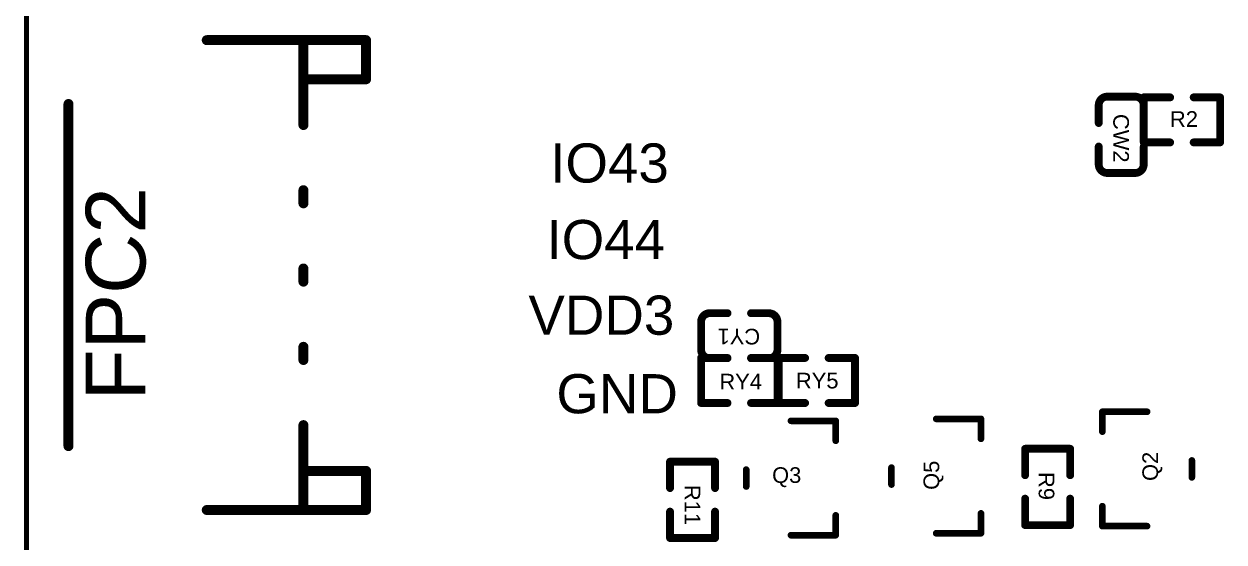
# Model space of a CAD drawing. Header units: millimetres. Extents: x 75.7 to 126.2, y 35 to 114.6.
# Drawn here: x 75.69 to 106.33, y 60.19 to 73.42 of the extents above; entities that cross this region are included whole.
import ezdxf

# ---------------------------------------------------------------- set-up
doc = ezdxf.new("R2010")
doc.units = ezdxf.units.MM
doc.layers.add('KeepOutLayer', color=6, linetype='Continuous')
doc.layers.add('TopOverlay', color=2, linetype='Continuous')
doc.styles.add('Arial', font='arial.ttf', dxfattribs={"height": 0.2})

# ---------------------------------------------------------------- blocks, each defined once
blk = doc.blocks.new('LC_0402_R_31')
at = {"layer": 'TopOverlay', "const_width": 0.2}
for points in [[(-0.975, -0.575), (-0.975, 0.575)], [(-0.3, 0.575), (-0.975, 0.575)], [(0.975, 0.575), (0.3, 0.575)], [(0.975, -0.575), (0.975, 0.575)], [(-0.3, -0.575), (-0.975, -0.575)], [(0.975, -0.575), (0.3, -0.575)]]:
    blk.add_lwpolyline(points, dxfattribs=at)
at = {"layer": 'TopOverlay', "const_width": 0.1}
for points in [[(-1.025, 0.575, 1), (-0.925, 0.575, 1)], [(-1.025, 0.575, 1), (-0.925, 0.575, 1)], [(-0.35, 0.575, 1), (-0.25, 0.575, 1)], [(0.25, 0.575, 1), (0.35, 0.575, 1)], [(0.925, 0.575, 1), (1.025, 0.575, 1)], [(0.925, 0.575, 1), (1.025, 0.575, 1)], [(-1.025, -0.575, 1), (-0.925, -0.575, 1)], [(-1.025, -0.575, 1), (-0.925, -0.575, 1)], [(-0.35, -0.575, 1), (-0.25, -0.575, 1)], [(0.25, -0.575, 1), (0.35, -0.575, 1)], [(0.925, -0.575, 1), (1.025, -0.575, 1)], [(0.925, -0.575, 1), (1.025, -0.575, 1)]]:
    blk.add_lwpolyline(points, format="xyb", close=True, dxfattribs=at)
blk = doc.blocks.new('LC_0402_R_33')
at = {"layer": 'TopOverlay', "const_width": 0.2}
for points in [[(-0.975, -0.575), (-0.975, 0.575)], [(-0.3, 0.575), (-0.975, 0.575)], [(0.975, 0.575), (0.3, 0.575)], [(0.975, -0.575), (0.975, 0.575)], [(-0.3, -0.575), (-0.975, -0.575)], [(0.975, -0.575), (0.3, -0.575)]]:
    blk.add_lwpolyline(points, dxfattribs=at)
at = {"layer": 'TopOverlay', "const_width": 0.1}
for points in [[(-1.025, 0.575, 1), (-0.925, 0.575, 1)], [(-1.025, 0.575, 1), (-0.925, 0.575, 1)], [(-0.35, 0.575, 1), (-0.25, 0.575, 1)], [(0.25, 0.575, 1), (0.35, 0.575, 1)], [(0.925, 0.575, 1), (1.025, 0.575, 1)], [(0.925, 0.575, 1), (1.025, 0.575, 1)], [(-1.025, -0.575, 1), (-0.925, -0.575, 1)], [(-1.025, -0.575, 1), (-0.925, -0.575, 1)], [(-0.35, -0.575, 1), (-0.25, -0.575, 1)], [(0.25, -0.575, 1), (0.35, -0.575, 1)], [(0.925, -0.575, 1), (1.025, -0.575, 1)], [(0.925, -0.575, 1), (1.025, -0.575, 1)]]:
    blk.add_lwpolyline(points, format="xyb", close=True, dxfattribs=at)
blk = doc.blocks.new('LC_0402_R_39')
at = {"layer": 'TopOverlay', "const_width": 0.2}
for points in [[(-0.975, -0.575), (-0.975, 0.575)], [(-0.975, 0.575), (-0.3, 0.575)], [(0.3, 0.575), (0.975, 0.575)], [(0.975, -0.575), (0.975, 0.575)], [(-0.975, -0.575), (-0.3, -0.575)], [(0.3, -0.575), (0.975, -0.575)]]:
    blk.add_lwpolyline(points, dxfattribs=at)
at = {"layer": 'TopOverlay', "const_width": 0.1}
for points in [[(-1.025, 0.575, 1), (-0.925, 0.575, 1)], [(-1.025, 0.575, 1), (-0.925, 0.575, 1)], [(-0.35, 0.575, 1), (-0.25, 0.575, 1)], [(0.25, 0.575, 1), (0.35, 0.575, 1)], [(0.925, 0.575, 1), (1.025, 0.575, 1)], [(0.925, 0.575, 1), (1.025, 0.575, 1)], [(-1.025, -0.575, 1), (-0.925, -0.575, 1)], [(-1.025, -0.575, 1), (-0.925, -0.575, 1)], [(-0.35, -0.575, 1), (-0.25, -0.575, 1)], [(0.25, -0.575, 1), (0.35, -0.575, 1)], [(0.925, -0.575, 1), (1.025, -0.575, 1)], [(0.925, -0.575, 1), (1.025, -0.575, 1)]]:
    blk.add_lwpolyline(points, format="xyb", close=True, dxfattribs=at)
blk = doc.blocks.new('SOT_23___GDS_41')
at = {"layer": 'TopOverlay', "const_width": 0.17}
for points in [[(-1.458, 0), (-1.458, 1.143)], [(-0.95, 1.143), (-1.458, 1.143)], [(1.463, 1.143), (0.955, 1.143)], [(1.463, 0), (1.463, 1.143)], [(0.218, -1.143), (-0.213, -1.143)]]:
    blk.add_lwpolyline(points, dxfattribs=at)
at = {"layer": 'TopOverlay', "const_width": 0.085}
for points in [[(-1.501, 1.143, 1), (-1.416, 1.143, 1)], [(-1.501, 1.143, 1), (-1.416, 1.143, 1)], [(-0.993, 1.143, 1), (-0.908, 1.143, 1)], [(0.912, 1.143, 1), (0.997, 1.143, 1)], [(1.42, 1.143, 1), (1.505, 1.143, 1)], [(1.42, 1.143, 1), (1.505, 1.143, 1)], [(-1.501, 0, 1), (-1.416, 0, 1)], [(1.42, 0, 1), (1.505, 0, 1)], [(-0.256, -1.143, 1), (-0.171, -1.143, 1)], [(0.176, -1.143, 1), (0.261, -1.143, 1)]]:
    blk.add_lwpolyline(points, format="xyb", close=True, dxfattribs=at)
blk = doc.blocks.new('SOT_23___GDS_43')
at = {"layer": 'TopOverlay', "const_width": 0.17}
for points in [[(-1.458, 0), (-1.458, 1.143)], [(-0.95, 1.143), (-1.458, 1.143)], [(1.463, 1.143), (0.955, 1.143)], [(1.463, 0), (1.463, 1.143)], [(0.218, -1.143), (-0.213, -1.143)]]:
    blk.add_lwpolyline(points, dxfattribs=at)
at = {"layer": 'TopOverlay', "const_width": 0.085}
for points in [[(-1.501, 1.143, 1), (-1.416, 1.143, 1)], [(-1.501, 1.143, 1), (-1.416, 1.143, 1)], [(-0.993, 1.143, 1), (-0.908, 1.143, 1)], [(0.912, 1.143, 1), (0.997, 1.143, 1)], [(1.42, 1.143, 1), (1.505, 1.143, 1)], [(1.42, 1.143, 1), (1.505, 1.143, 1)], [(-1.501, 0, 1), (-1.416, 0, 1)], [(1.42, 0, 1), (1.505, 0, 1)], [(-0.256, -1.143, 1), (-0.171, -1.143, 1)], [(0.176, -1.143, 1), (0.261, -1.143, 1)]]:
    blk.add_lwpolyline(points, format="xyb", close=True, dxfattribs=at)
blk = doc.blocks.new('SOT_23___BCE_44')
at = {"layer": 'TopOverlay', "const_width": 0.17}
for points in [[(-1.458, 1.143), (-0.95, 1.143)], [(-1.458, 1.143), (-1.458, 0)], [(0.955, 1.143), (1.463, 1.143)], [(1.463, 1.143), (1.463, 0)], [(-0.213, -1.143), (0.218, -1.143)]]:
    blk.add_lwpolyline(points, dxfattribs=at)
at = {"layer": 'TopOverlay', "const_width": 0.085}
for points in [[(-1.501, 1.143, 1), (-1.416, 1.143, 1)], [(-1.501, 1.143, 1), (-1.416, 1.143, 1)], [(-0.993, 1.143, 1), (-0.908, 1.143, 1)], [(0.912, 1.143, 1), (0.997, 1.143, 1)], [(1.42, 1.143, 1), (1.505, 1.143, 1)], [(1.42, 1.143, 1), (1.505, 1.143, 1)], [(-1.501, 0, 1), (-1.416, 0, 1)], [(1.42, 0, 1), (1.505, 0, 1)], [(-0.256, -1.143, 1), (-0.171, -1.143, 1)], [(0.176, -1.143, 1), (0.261, -1.143, 1)]]:
    blk.add_lwpolyline(points, format="xyb", close=True, dxfattribs=at)
blk = doc.blocks.new('FPC_SMD_4P_P2_00_DEALON_PH_4PWB_49')
at = {"layer": 'TopOverlay', "const_width": 0.254}
for points in [[(-6, 1.85), (-6, 3.45)], [(-5, 3.45), (-6, 3.45)], [(-5, 1.85), (-5, 3.45)], [(5, 1.85), (5, 3.45)], [(6, 3.45), (5, 3.45)], [(6, 1.85), (6, 3.45)], [(-6, -0.619), (-6, 1.85)], [(-3.831, 1.85), (-6, 1.85)], [(-1.831, 1.85), (-2.169, 1.85)], [(0.169, 1.85), (-0.169, 1.85)], [(2.169, 1.85), (1.831, 1.85)], [(6, 1.85), (3.831, 1.85)], [(6, -0.619), (6, 1.85)], [(4.369, -4.15), (-4.369, -4.15)]]:
    blk.add_lwpolyline(points, dxfattribs=at)
at = {"layer": 'TopOverlay', "const_width": 0.127}
for points in [[(-6.063, 3.45, 1), (-5.936, 3.45, 1)], [(-6.063, 3.45, 1), (-5.936, 3.45, 1)], [(-5.063, 3.45, 1), (-4.936, 3.45, 1)], [(-5.063, 3.45, 1), (-4.936, 3.45, 1)], [(4.936, 3.45, 1), (5.063, 3.45, 1)], [(4.936, 3.45, 1), (5.063, 3.45, 1)], [(5.936, 3.45, 1), (6.063, 3.45, 1)], [(5.936, 3.45, 1), (6.063, 3.45, 1)], [(-6.063, 1.85, 1), (-5.936, 1.85, 1)], [(-6.063, 1.85, 1), (-5.936, 1.85, 1)], [(-6.063, 1.85, 1), (-5.936, 1.85, 1)], [(-5.063, 1.85, 1), (-4.936, 1.85, 1)], [(-3.895, 1.85, 1), (-3.768, 1.85, 1)], [(-2.232, 1.85, 1), (-2.105, 1.85, 1)], [(-1.895, 1.85, 1), (-1.768, 1.85, 1)], [(-0.232, 1.85, 1), (-0.105, 1.85, 1)], [(0.105, 1.85, 1), (0.232, 1.85, 1)], [(1.768, 1.85, 1), (1.895, 1.85, 1)], [(2.105, 1.85, 1), (2.232, 1.85, 1)], [(3.768, 1.85, 1), (3.895, 1.85, 1)], [(4.936, 1.85, 1), (5.063, 1.85, 1)], [(5.936, 1.85, 1), (6.063, 1.85, 1)], [(5.936, 1.85, 1), (6.063, 1.85, 1)], [(5.936, 1.85, 1), (6.063, 1.85, 1)], [(-6.063, -0.619, 1), (-5.936, -0.619, 1)], [(5.936, -0.619, 1), (6.063, -0.619, 1)], [(-4.432, -4.15, 1), (-4.305, -4.15, 1)], [(4.305, -4.15, 1), (4.432, -4.15, 1)]]:
    blk.add_lwpolyline(points, format="xyb", close=True, dxfattribs=at)
blk = doc.blocks.new('LC_0402_C_59')
at = {"layer": 'TopOverlay', "const_width": 0.2}
for points in [[(-0.975, 0.355, -0.414214), (-0.755, 0.575)], [(0.755, 0.575, -0.414214), (0.975, 0.355)], [(-0.755, -0.575, -0.414214), (-0.975, -0.355)], [(0.975, -0.355, -0.414214), (0.755, -0.575)]]:
    blk.add_lwpolyline(points, format="xyb", dxfattribs=at)
at = {"layer": 'TopOverlay', "const_width": 0.1}
for points in [[(-0.805, 0.575, 1), (-0.705, 0.575, 1)], [(-0.8, 0.575, 1), (-0.7, 0.575, 1)], [(-0.35, 0.575, 1), (-0.25, 0.575, 1)], [(0.25, 0.575, 1), (0.35, 0.575, 1)], [(0.7, 0.575, 1), (0.8, 0.575, 1)], [(0.705, 0.575, 1), (0.805, 0.575, 1)], [(-1.025, 0.355, 1), (-0.925, 0.355, 1)], [(-1.025, 0.355, 1), (-0.925, 0.355, 1)], [(0.925, 0.355, 1), (1.025, 0.355, 1)], [(0.925, 0.355, 1), (1.025, 0.355, 1)], [(-1.025, -0.355, 1), (-0.925, -0.355, 1)], [(-1.025, -0.355, 1), (-0.925, -0.355, 1)], [(0.925, -0.355, 1), (1.025, -0.355, 1)], [(0.925, -0.355, 1), (1.025, -0.355, 1)], [(-0.805, -0.575, 1), (-0.705, -0.575, 1)], [(-0.8, -0.575, 1), (-0.7, -0.575, 1)], [(-0.35, -0.575, 1), (-0.25, -0.575, 1)], [(0.25, -0.575, 1), (0.35, -0.575, 1)], [(0.7, -0.575, 1), (0.8, -0.575, 1)], [(0.705, -0.575, 1), (0.805, -0.575, 1)]]:
    blk.add_lwpolyline(points, format="xyb", close=True, dxfattribs=at)
at = {"layer": 'TopOverlay', "const_width": 0.2}
for points in [[(-0.3, 0.575), (-0.75, 0.575)], [(0.75, 0.575), (0.3, 0.575)], [(-0.975, -0.355), (-0.975, 0.355)], [(0.975, -0.355), (0.975, 0.355)], [(-0.3, -0.575), (-0.75, -0.575)], [(0.75, -0.575), (0.3, -0.575)]]:
    blk.add_lwpolyline(points, dxfattribs=at)
blk = doc.blocks.new('LC_0402_C_95')
at = {"layer": 'TopOverlay', "const_width": 0.2}
for points in [[(-0.975, 0.355, -0.414214), (-0.755, 0.575)], [(0.755, 0.575, -0.414214), (0.975, 0.355)], [(-0.755, -0.575, -0.414214), (-0.975, -0.355)], [(0.975, -0.355, -0.414214), (0.755, -0.575)]]:
    blk.add_lwpolyline(points, format="xyb", dxfattribs=at)
at = {"layer": 'TopOverlay', "const_width": 0.1}
for points in [[(-0.805, 0.575, 1), (-0.705, 0.575, 1)], [(-0.8, 0.575, 1), (-0.7, 0.575, 1)], [(-0.35, 0.575, 1), (-0.25, 0.575, 1)], [(0.25, 0.575, 1), (0.35, 0.575, 1)], [(0.7, 0.575, 1), (0.8, 0.575, 1)], [(0.705, 0.575, 1), (0.805, 0.575, 1)], [(-1.025, 0.355, 1), (-0.925, 0.355, 1)], [(-1.025, 0.355, 1), (-0.925, 0.355, 1)], [(0.925, 0.355, 1), (1.025, 0.355, 1)], [(0.925, 0.355, 1), (1.025, 0.355, 1)], [(-1.025, -0.355, 1), (-0.925, -0.355, 1)], [(-1.025, -0.355, 1), (-0.925, -0.355, 1)], [(0.925, -0.355, 1), (1.025, -0.355, 1)], [(0.925, -0.355, 1), (1.025, -0.355, 1)], [(-0.805, -0.575, 1), (-0.705, -0.575, 1)], [(-0.8, -0.575, 1), (-0.7, -0.575, 1)], [(-0.35, -0.575, 1), (-0.25, -0.575, 1)], [(0.25, -0.575, 1), (0.35, -0.575, 1)], [(0.7, -0.575, 1), (0.8, -0.575, 1)], [(0.705, -0.575, 1), (0.805, -0.575, 1)]]:
    blk.add_lwpolyline(points, format="xyb", close=True, dxfattribs=at)
at = {"layer": 'TopOverlay', "const_width": 0.2}
for points in [[(-0.3, 0.575), (-0.75, 0.575)], [(0.75, 0.575), (0.3, 0.575)], [(-0.975, 0.355), (-0.975, -0.355)], [(0.975, 0.355), (0.975, -0.355)], [(-0.3, -0.575), (-0.75, -0.575)], [(0.75, -0.575), (0.3, -0.575)]]:
    blk.add_lwpolyline(points, dxfattribs=at)
blk = doc.blocks.new('LC_0402_R_96')
at = {"layer": 'TopOverlay', "const_width": 0.2}
for points in [[(-0.3, 0.575), (-0.975, 0.575)], [(-0.975, 0.575), (-0.975, -0.575)], [(0.975, 0.575), (0.3, 0.575)], [(0.975, 0.575), (0.975, -0.575)], [(-0.3, -0.575), (-0.975, -0.575)], [(0.975, -0.575), (0.3, -0.575)]]:
    blk.add_lwpolyline(points, dxfattribs=at)
at = {"layer": 'TopOverlay', "const_width": 0.1}
for points in [[(-1.025, 0.575, 1), (-0.925, 0.575, 1)], [(-1.025, 0.575, 1), (-0.925, 0.575, 1)], [(-0.35, 0.575, 1), (-0.25, 0.575, 1)], [(0.25, 0.575, 1), (0.35, 0.575, 1)], [(0.925, 0.575, 1), (1.025, 0.575, 1)], [(0.925, 0.575, 1), (1.025, 0.575, 1)], [(-1.025, -0.575, 1), (-0.925, -0.575, 1)], [(-1.025, -0.575, 1), (-0.925, -0.575, 1)], [(-0.35, -0.575, 1), (-0.25, -0.575, 1)], [(0.25, -0.575, 1), (0.35, -0.575, 1)], [(0.925, -0.575, 1), (1.025, -0.575, 1)], [(0.925, -0.575, 1), (1.025, -0.575, 1)]]:
    blk.add_lwpolyline(points, format="xyb", close=True, dxfattribs=at)
blk = doc.blocks.new('LC_0402_R_97')
at = {"layer": 'TopOverlay', "const_width": 0.2}
for points in [[(-0.3, 0.575), (-0.975, 0.575)], [(-0.975, 0.575), (-0.975, -0.575)], [(0.975, 0.575), (0.3, 0.575)], [(0.975, 0.575), (0.975, -0.575)], [(-0.3, -0.575), (-0.975, -0.575)], [(0.975, -0.575), (0.3, -0.575)]]:
    blk.add_lwpolyline(points, dxfattribs=at)
at = {"layer": 'TopOverlay', "const_width": 0.1}
for points in [[(-1.025, 0.575, 1), (-0.925, 0.575, 1)], [(-1.025, 0.575, 1), (-0.925, 0.575, 1)], [(-0.35, 0.575, 1), (-0.25, 0.575, 1)], [(0.25, 0.575, 1), (0.35, 0.575, 1)], [(0.925, 0.575, 1), (1.025, 0.575, 1)], [(0.925, 0.575, 1), (1.025, 0.575, 1)], [(-1.025, -0.575, 1), (-0.925, -0.575, 1)], [(-1.025, -0.575, 1), (-0.925, -0.575, 1)], [(-0.35, -0.575, 1), (-0.25, -0.575, 1)], [(0.25, -0.575, 1), (0.35, -0.575, 1)], [(0.925, -0.575, 1), (1.025, -0.575, 1)], [(0.925, -0.575, 1), (1.025, -0.575, 1)]]:
    blk.add_lwpolyline(points, format="xyb", close=True, dxfattribs=at)

msp = doc.modelspace()

# ---------------------------------------------------------------- linework, layer by layer
at = {"layer": 'KeepOutLayer', "const_width": 0.127}
msp.add_lwpolyline([(75.753, 38.991), (75.753, 110.563)], dxfattribs=at)

# ---------------------------------------------------------------- block references
for name, p, rotation in [('FPC_SMD_4P_P2_00_DEALON_PH_4PWB_49', (80.975, 67.005), 270), ('LC_0402_C_59', (103.708, 70.587), 270), ('LC_0402_C_95', (93.955, 65.456), 180), ('LC_0402_R_96', (93.955, 64.313), 180), ('LC_0402_R_97', (95.936, 64.313), 180), ('SOT_23___BCE_44', (104.369, 62.052), 90), ('SOT_23___GDS_43', (95.275, 61.824), 270), ('SOT_23___GDS_41', (98.984, 61.874), 270), ('LC_0402_R_33', (101.829, 61.595), 270), ('LC_0402_R_31', (92.761, 61.265), 270)]:
    msp.add_blockref(name, p, dxfattribs=dict(rotation=rotation))
msp.add_blockref('LC_0402_R_39', (105.258, 70.968))

# ---------------------------------------------------------------- texts
at = {"layer": 'TopOverlay', "style": 'Arial'}
for s, p in [('R2', (104.953, 70.79)), ('RY4', (93.447, 64.084)), ('RY5', (95.402, 64.11)), ('Q3', (94.793, 61.697))]:
    msp.add_text(s, height=0.4, dxfattribs=at).set_placement(p)
for s, height, rotation, p in [('CW2', 0.4, 270, (103.505, 71.12)), ('IO43', 1, 360, (89.127, 69.367)), ('FPC2', 1.524, 90, (78.791, 63.805)), ('IO44', 1, 360, (89.032, 67.412)), ('VDD3', 1, 360, (88.57, 65.481)), ('CY1', 0.4, 180, (94.488, 65.634)), ('GND', 1, 360, (89.284, 63.475)), ('Q5', 0.4, 90, (99.06, 61.519)), ('Q2', 0.4, 90, (104.648, 61.747)), ('R9', 0.4, 270, (101.6, 61.976)), ('R11', 0.4, 270, (92.558, 61.646))]:
    msp.add_text(s, height=height, rotation=rotation, dxfattribs=at).set_placement(p)

doc.saveas('drawing.dxf')
